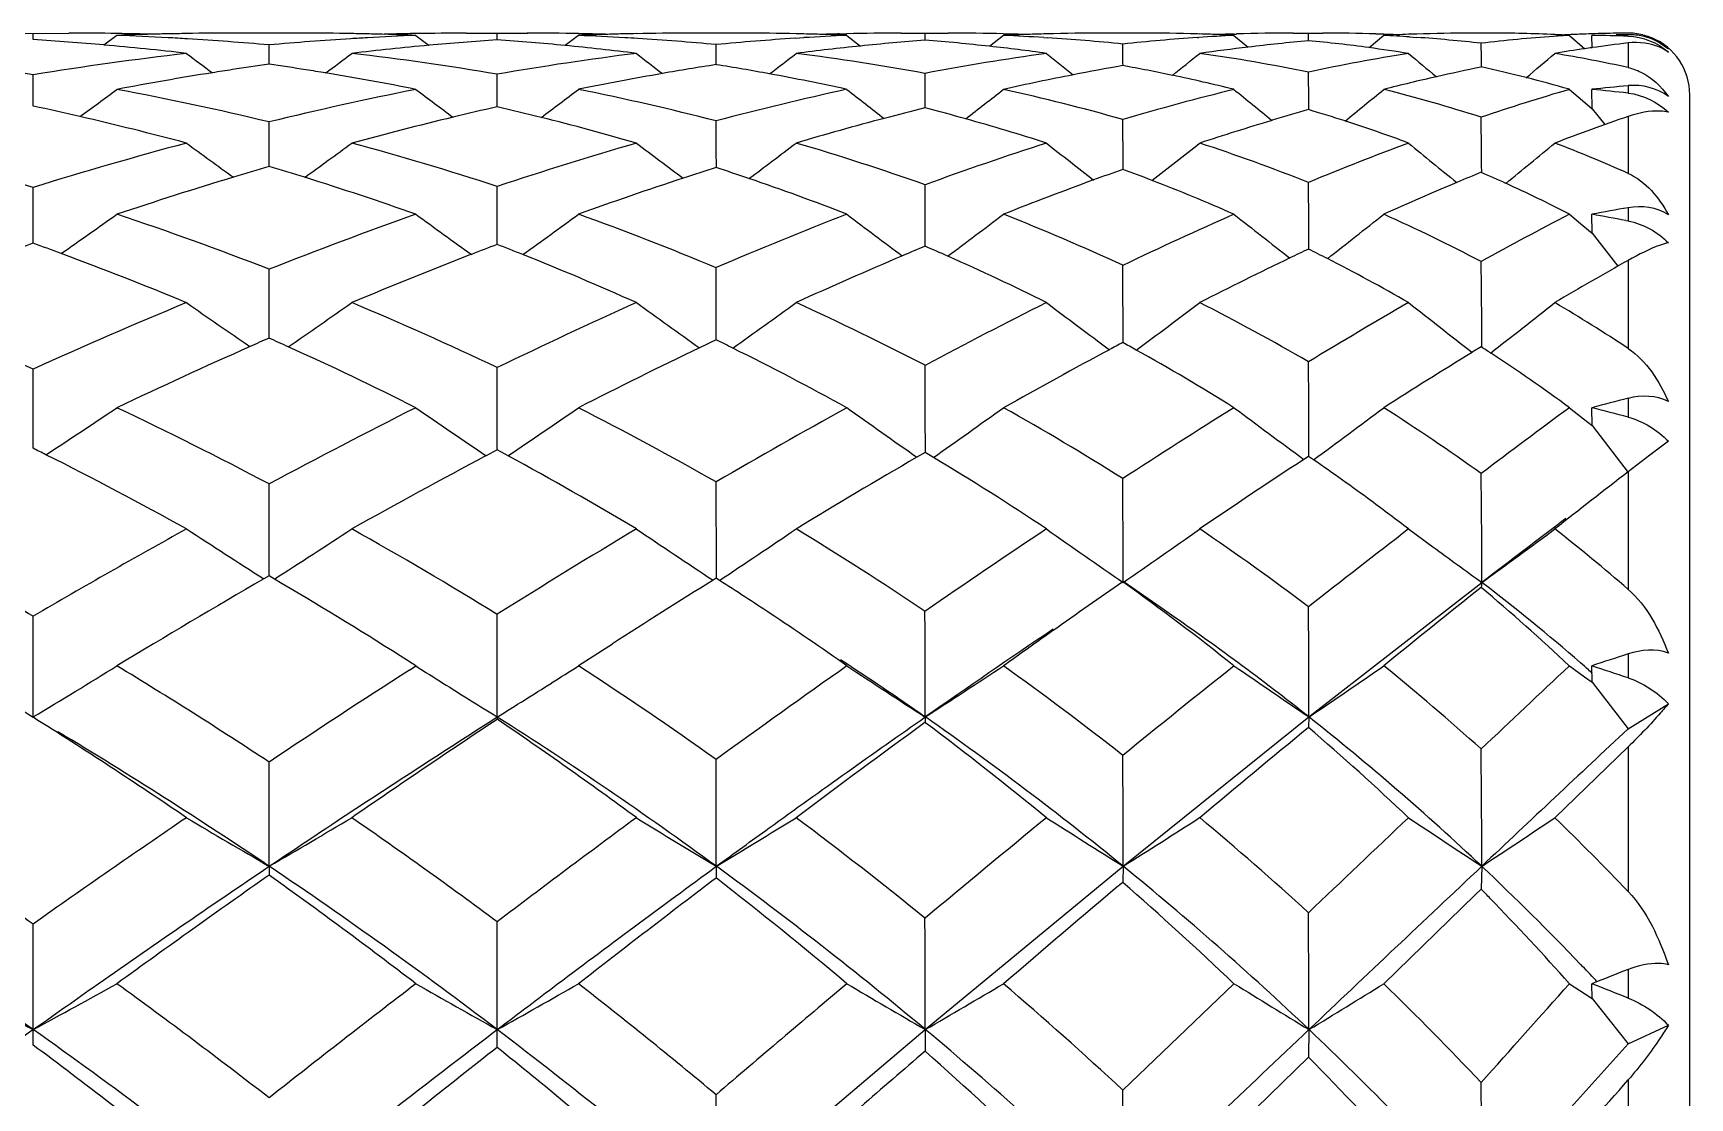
# Model space of a CAD drawing. Header units: millimetres. Extents: x 13495 to 14291, y -4366 to -3315.
# Drawn here: x 13906.508 to 13908.523, y -3552.283 to -3550.988 of the extents above; entities that cross this region are included whole.
import ezdxf

# ---------------------------------------------------------------- set-up
doc = ezdxf.new("R2010")
doc.units = ezdxf.units.MM
doc.header["$LTSCALE"] = 0.1
doc.layers.add('1', color=7, linetype='Continuous')

msp = doc.modelspace()

# ---------------------------------------------------------------- linework, layer by layer
at = {"layer": '1', "color": 7, "linetype": 'Continuous'}
for p, q in [((13906.4644, -3550.988), (13906.5084, -3550.9883)), ((13906.5084, -3550.9883), (13906.5519, -3550.988)), ((13906.5085, -3550.9959), (13906.5084, -3550.9883)), ((13906.6104, -3550.9908), (13906.5945, -3551.0026)), ((13906.8357, -3550.988), (13906.7543, -3550.988)), ((13906.7954, -3551.0257), (13906.7953, -3551.0024)), ((13906.9739, -3550.9908), (13906.9899, -3551.003)), ((13907.0351, -3550.988), (13907.0726, -3550.9882)), ((13907.0726, -3550.9882), (13907.1094, -3550.988)), ((13907.0727, -3550.9962), (13907.0726, -3550.9882)), ((13907.1716, -3550.9908), (13907.1554, -3551.0032)), ((13907.3716, -3550.988), (13907.3054, -3550.988)), ((13907.4349, -3550.9943), (13907.4457, -3550.9935)), ((13907.4349, -3550.9942), (13907.4457, -3550.9935)), ((13907.4457, -3550.989), (13907.4362, -3550.9887)), ((13907.4457, -3550.989), (13907.4362, -3550.9888)), ((13907.4891, -3550.989), (13907.498, -3550.9888)), ((13907.4891, -3550.989), (13907.498, -3550.9888)), ((13907.498, -3550.9908), (13907.5145, -3551.0038)), ((13907.5639, -3550.988), (13907.593, -3550.9882)), ((13907.593, -3550.9882), (13907.6211, -3550.988)), ((13907.593, -3550.9966), (13907.593, -3550.9882)), ((13907.6884, -3550.9908), (13907.6715, -3551.0042)), ((13907.6884, -3550.9889), (13907.6921, -3550.989)), ((13907.6884, -3550.9889), (13907.6921, -3550.989)), ((13907.7406, -3550.9889), (13907.7374, -3550.989)), ((13907.7406, -3550.989), (13907.7374, -3550.989)), ((13907.7374, -3550.9934), (13907.742, -3550.9937)), ((13907.7374, -3550.9934), (13907.742, -3550.9938)), ((13907.8566, -3550.988), (13907.8095, -3550.988)), ((13907.9271, -3550.9891), (13907.9243, -3550.989)), ((13907.927, -3550.9891), (13907.9243, -3550.989)), ((13907.9243, -3550.9934), (13907.9258, -3550.9933)), ((13907.9243, -3550.9934), (13907.9258, -3550.9933)), ((13907.9686, -3550.9892), (13907.9717, -3550.9891)), ((13907.9686, -3550.9891), (13907.9717, -3550.9891)), ((13907.9687, -3550.9908), (13907.986, -3551.005)), ((13908.0408, -3550.988), (13908.0593, -3550.9881)), ((13908.0593, -3550.9881), (13908.0769, -3550.988)), ((13908.1508, -3550.9908), (13908.1329, -3551.0057)), ((13908.1822, -3550.9926), (13908.1909, -3550.9932)), ((13908.1822, -3550.9927), (13908.1909, -3550.9932)), ((13908.2809, -3550.988), (13908.2569, -3550.988)), ((13908.3765, -3550.9908), (13908.3922, -3551.0044)), ((13908.4042, -3551.0058), (13908.404, -3550.9908)), ((13908.448, -3551), (13908.448, -3551.0299)), ((13908.4824, -3550.9968), (13908.4969, -3551.0073)), ((13908.3922, -3551.0044), (13908.395, -3551.0068)), ((13906.5085, -3551.069), (13906.5084, -3551.0386)), ((13907.0728, -3551.0686), (13907.0726, -3551.038)), ((13908.3765, -3551.0564), (13908.3924, -3551.07)), ((13908.4043, -3551.0801), (13908.404, -3551.0564)), ((13908.448, -3551.0519), (13908.448, -3551.061)), ((13908.523, -3559.913), (13908.523, -3551.063)), ((13906.5085, -3551.0768), (13906.5085, -3551.069)), ((13907.0728, -3551.0777), (13907.0728, -3551.0686)), ((13907.5932, -3551.079), (13907.5932, -3551.0679)), ((13908.3924, -3551.07), (13908.4043, -3551.0801)), ((13908.4043, -3551.0801), (13908.4197, -3551.0993)), ((13908.448, -3551.0893), (13908.448, -3551.1585)), ((13908.448, -3551.2003), (13908.448, -3551.2164)), ((13908.3765, -3551.2083), (13908.3929, -3551.2218)), ((13908.3929, -3551.2218), (13908.4043, -3551.2311)), ((13908.4043, -3551.2311), (13908.404, -3551.2083)), ((13908.4452, -3551.2159), (13908.448, -3551.2164)), ((13907.5933, -3551.2471), (13907.5933, -3551.2438)), ((13908.0599, -3551.2506), (13908.0598, -3551.2427)), ((13908.4043, -3551.2311), (13908.4355, -3551.2714)), ((13908.448, -3551.2643), (13908.448, -3551.3714)), ((13906.7955, -3551.3589), (13906.7955, -3551.3484)), ((13907.3392, -3551.3611), (13907.3392, -3551.3478)), ((13908.2692, -3551.3695), (13908.2584, -3551.3761)), ((13908.3765, -3551.4435), (13908.3936, -3551.4568)), ((13908.4043, -3551.4651), (13908.404, -3551.4435)), ((13908.448, -3551.4321), (13908.448, -3551.455)), ((13908.3936, -3551.4568), (13908.4043, -3551.4651)), ((13908.4043, -3551.4651), (13908.448, -3551.5222)), ((13908.4969, -3551.4841), (13908.4744, -3551.5011)), ((13907.0726, -3551.4948), (13907.0595, -3551.5018)), ((13907.0859, -3551.502), (13907.0726, -3551.4948)), ((13907.0859, -3551.5021), (13907.0726, -3551.4948)), ((13907.593, -3551.4979), (13907.5831, -3551.5036)), ((13907.6031, -3551.5039), (13907.593, -3551.4979)), ((13907.6031, -3551.504), (13907.593, -3551.4979)), ((13908.0593, -3551.5026), (13908.0537, -3551.5063)), ((13908.0653, -3551.5068), (13908.0593, -3551.5026)), ((13908.0653, -3551.5069), (13908.0593, -3551.5026)), ((13908.4744, -3551.5011), (13908.448, -3551.5214)), ((13908.448, -3551.5214), (13908.448, -3551.6644)), ((13908.181, -3551.5909), (13908.2106, -3551.6126)), ((13906.7953, -3551.648), (13906.789, -3551.6517)), ((13906.8018, -3551.6518), (13906.7953, -3551.648)), ((13906.8018, -3551.6518), (13906.7953, -3551.648)), ((13907.3389, -3551.6508), (13907.3352, -3551.6532)), ((13907.343, -3551.6534), (13907.3389, -3551.6508)), ((13907.343, -3551.6534), (13907.3389, -3551.6508)), ((13907.8843, -3551.6898), (13907.8338, -3551.6549)), ((13908.0599, -3551.8195), (13908.2701, -3551.6559)), ((13908.2701, -3551.6559), (13908.2692, -3551.6619)), ((13907.7494, -3551.714), (13907.7374, -3551.7225)), ((13906.9739, -3551.7574), (13906.9549, -3551.7452)), ((13907.2128, -3551.7308), (13907.1716, -3551.7574)), ((13908.448, -3551.7428), (13908.448, -3551.772)), ((13906.966, -3551.7625), (13906.9739, -3551.7574)), ((13908.3765, -3551.7574), (13908.395, -3551.7706)), ((13908.3997, -3551.7622), (13908.4041, -3551.7661)), ((13908.3998, -3551.762), (13908.4042, -3551.7659)), ((13908.4043, -3551.7773), (13908.404, -3551.7574)), ((13908.395, -3551.7706), (13908.4043, -3551.7773)), ((13908.4043, -3551.7773), (13908.448, -3551.8339)), ((13907.0398, -3551.7989), (13907.0412, -3551.7998)), ((13908.448, -3551.8339), (13908.4969, -3551.8034)), ((13907.0729, -3551.8195), (13907.0726, -3551.8224)), ((13907.5933, -3551.8195), (13907.593, -3551.8262)), ((13907.834, -3552.0011), (13908.0599, -3551.8195)), ((13908.0599, -3551.8195), (13908.0593, -3551.8322)), ((13908.448, -3551.8558), (13908.3589, -3551.942)), ((13908.448, -3551.8558), (13908.448, -3552.0318)), ((13906.7955, -3552.0011), (13906.7953, -3552.0119)), ((13907.3392, -3552.0011), (13907.3389, -3552.0153)), ((13907.5933, -3552.1996), (13907.834, -3552.0011)), ((13907.834, -3552.0011), (13907.8335, -3552.0205)), ((13908.2701, -3552.0011), (13908.2692, -3552.0289)), ((13908.2692, -3552.0289), (13908.2621, -3552.0358)), ((13908.2621, -3552.0357), (13908.1508, -3552.1439)), ((13908.448, -3552.1265), (13908.448, -3552.1614)), ((13907.8335, -3552.2731), (13907.9687, -3552.1439)), ((13908.3765, -3552.1439), (13908.396, -3552.1564)), ((13908.4043, -3552.1617), (13908.404, -3552.1439)), ((13908.4083, -3552.1399), (13908.4099, -3552.1415)), ((13908.4085, -3552.1396), (13908.41, -3552.1413)), ((13908.396, -3552.1564), (13908.4043, -3552.1617)), ((13908.396, -3552.1564), (13908.4043, -3552.1617)), ((13908.4043, -3552.1617), (13908.448, -3552.2168)), ((13907.3392, -3552.4142), (13907.5933, -3552.1996)), ((13907.5933, -3552.1996), (13907.593, -3552.2259)), ((13908.0599, -3552.1996), (13908.0593, -3552.233)), ((13908.448, -3552.2168), (13908.4969, -3552.1943)), ((13908.2701, -3552.4142), (13908.448, -3552.2168)), ((13908.0593, -3552.233), (13907.927, -3552.3621)), ((13908.448, -3552.2608), (13908.448, -3552.4665))]:
    msp.add_line(p, q, dxfattribs=at)
for centre, radius, start, end in [((13906.2698, -3554.7106), 3.7224, 84.9954, 86.3235), ((13906.5519, -3554.7457), 3.7577, 89.1081, 90.0013), ((13906.2772, -3554.6261), 3.6375, 83.4052, 84.9959), ((13906.5526, -3554.6977), 3.7096, 88.7546, 89.1069), ((13906.7568, -3554.8603), 3.8723, 91.5362, 92.1663), ((13906.4685, -3554.7451), 3.757, 86.8876, 87.8358), ((13906.5531, -3554.6732), 3.6851, 88.4481, 88.7545), ((13906.7557, -3554.8218), 3.8338, 91.2435, 91.5357), ((13906.7551, -3554.7951), 3.807, 90.9056, 91.2435), ((13906.4708, -3554.7009), 3.7128, 86.5219, 86.8864), ((13906.7544, -3554.743), 3.755, 90.0015, 90.9069), ((13906.4747, -3554.6404), 3.6521, 84.9634, 86.5253), ((13907.126, -3554.6967), 3.7091, 93.574, 95.1142), ((13906.8358, -3554.4947), 3.5067, 89.0171, 90.002), ((13907.1195, -3554.5981), 3.6102, 93.2488, 93.5686), ((13906.8366, -3554.4398), 3.4517, 88.7009, 89.0153), ((13907.3388, -3554.7974), 3.8106, 95.2531, 96.6744), ((13906.8372, -3554.414), 3.4259, 88.3611, 88.701), ((13907.1157, -3554.5291), 3.5412, 92.2954, 93.2508), ((13907.0367, -3554.5863), 3.5983, 91.2967, 91.617), ((13906.8383, -3554.3781), 3.39, 87.7077, 88.3616), ((13907.0361, -3554.5579), 3.5699, 90.9988, 91.2967), ((13907.0352, -3554.4994), 3.5113, 90.002, 91.0006), ((13907.3244, -3554.6416), 3.6541, 93.9508, 95.2521), ((13906.8504, -3554.1664), 3.178, 84.4937, 85.9909), ((13907.1095, -3554.2186), 3.2306, 88.8976, 90.0027), ((13906.8603, -3554.0635), 3.0746, 82.8693, 84.4933), ((13907.3087, -3554.3707), 3.3827, 91.7209, 92.3232), ((13907.0405, -3554.2254), 3.2372, 86.6818, 87.6797), ((13907.1105, -3554.1596), 3.1715, 88.6339, 88.895), ((13907.1111, -3554.1331), 3.145, 88.2508, 88.6341), ((13907.3073, -3554.3253), 3.3373, 91.3635, 91.7203), ((13907.3066, -3554.2965), 3.3085, 91.1196, 91.3633), ((13907.0433, -3554.1757), 3.1875, 86.4041, 86.6799), ((13907.3055, -3554.2322), 3.2441, 90.0029, 91.1224), ((13907.0482, -3554.1034), 3.115, 84.6443, 86.41), ((13907.6406, -3554.1445), 3.1569, 93.7358, 95.4837), ((13895.8646, -3551.086), 11.4746, 0.29731, 0.41957), ((13907.3718, -3553.9211), 2.9331, 88.7411, 90.0039), ((13907.8516, -3554.2816), 3.2952, 95.8725, 97.2432), ((13907.3737, -3553.8319), 2.8438, 88.1098, 88.5486), ((13907.6289, -3553.9667), 2.9788, 92.5187, 93.5261), ((13907.5662, -3554.0449), 3.0569, 91.4443, 91.8504), ((13907.3751, -3553.7895), 2.8014, 87.4853, 88.1102), ((13907.5641, -3553.9479), 2.9599, 90.0043, 91.2803), ((13907.834, -3554.1092), 3.1219, 94.428, 95.8736), ((13907.3909, -3553.547), 2.5584, 83.7008, 85.4692), ((13907.6213, -3553.6088), 2.6208, 88.533, 90.0058), ((13907.8138, -3553.7981), 2.8101, 92.0166, 92.5572), ((13907.5706, -3553.6326), 2.6444, 86.3823, 87.4465), ((13907.6234, -3553.5193), 2.5312, 87.9294, 88.4446), ((13907.8121, -3553.7501), 2.7621, 91.5483, 92.0164), ((13907.8098, -3553.6515), 2.6635, 90.0063, 91.4875), ((13907.5787, -3553.5109), 2.5225, 84.2037, 86.288), ((13908.0981, -3553.5136), 2.5262, 93.9433, 96.0123), ((13900.6071, -3551.0865), 7.2269, 0.46719, 0.6752), ((13907.8569, -3553.29), 2.302, 88.321, 90.008), ((13908.086, -3553.3459), 2.358, 92.8523, 93.895), ((13907.8594, -3553.1961), 2.2081, 87.6951, 88.2437), ((13908.0439, -3553.4504), 2.4624, 91.7524, 92.2285), ((13907.8611, -3553.1535), 2.1654, 87.1523, 87.6951), ((13908.0412, -3553.3461), 2.3581, 90.0089, 91.6872), ((13908.2881, -3553.5264), 2.5394, 95.171, 96.8329), ((13903.6871, -3551.0625), 4.3728, 0.8555, 0.9748), ((13907.8807, -3552.8995), 1.9106, 82.4145, 84.6368), ((13908.0772, -3552.9726), 1.9846, 88.1555, 90.0108), ((13908.0794, -3552.894), 1.9059, 87.8495, 88.1447), ((13908.0479, -3553.0219), 2.0337, 86.212, 87.0978), ((13908.0803, -3552.8693), 1.8812, 87.384, 87.8499), ((13908.2608, -3553.1539), 2.1659, 92.1136, 92.5042), ((13908.2598, -3553.1254), 2.1374, 91.8455, 92.1133), ((13908.2573, -3553.0361), 2.048, 90.0114, 91.8566), ((13908.0565, -3552.9027), 1.9142, 83.6192, 85.9726), ((13908.488, -3552.8441), 1.8567, 94.0298, 96.7661), ((13904.0056, -3551.0842), 4.2645, 0.7381, 1.1266), ((13908.2816, -3552.6404), 1.6524, 87.3161, 90.0241), ((13908.4766, -3552.6956), 1.7078, 93.3608, 93.9995), ((13908.2855, -3552.5437), 1.5556, 86.9671, 87.292), ((13908.461, -3552.8479), 1.8599, 92.2178, 92.8737), ((13908.4592, -3552.8026), 1.8146, 91.7444, 92.2171), ((13908.4581, -3552.7652), 1.7772, 91.2683, 91.7444), ((13908.6809, -3552.9515), 1.9654, 96.8054, 98.0945), ((13908.457, -3552.7117), 1.7237, 90.2971, 91.2708), ((13908.4484, -3551.0631), 0.075, 89.8064, 90.2942), ((13908.4493, -3551.0645), 0.0745, 77.1251, 90.9697), ((13908.4485, -3551.0596), 0.0716, 83.8586, 89.8461), ((13908.4487, -3551.0577), 0.0696, 75.6099, 83.8164), ((13908.4494, -3551.0636), 0.0737, 49.8291, 77.0757), ((13908.4485, -3551.0586), 0.0705, 61.1918, 75.6373), ((13908.448, -3551.063), 0.075, 0, 67.5), ((13905.8854, -3554.9245), 3.9355, 80.8911, 83.712), ((13907.1706, -3555.114), 4.1288, 96.6158, 99.229), ((13914.4893, -3540.6054), 13.0025, 233.16926, 233.34267), ((13900.4514, -3542.4481), 10.7184, 306.74778, 306.95986), ((13906.4991, -3554.4124), 3.4228, 80.3536, 83.3426), ((13907.6975, -3554.6396), 3.6554, 97.1589, 99.8434), ((13915.9749, -3539.7272), 14.2698, 232.26658, 232.42794), ((13900.6162, -3542.2492), 11.1046, 307.68096, 307.89112), ((13907.08, -3553.8242), 2.834, 79.5722, 82.7799), ((13908.1679, -3554.0658), 3.0829, 97.9664, 100.7483), ((13907.4027, -3553.4389), 2.4497, 82.0697, 83.6978), ((13917.9679, -3538.3109), 16.3074, 231.15973, 231.30609), ((13900.4027, -3541.7257), 11.9525, 308.81019, 309.01426), ((13908.3087, -3553.7003), 2.7145, 96.827, 98.0835), ((13907.6167, -3553.205), 2.2142, 78.4713, 81.9453), ((13908.5726, -3553.4365), 2.4553, 99.1773, 102.0676), ((13907.8935, -3552.8008), 1.811, 80.8672, 82.4049), ((13920.9372, -3535.8649), 19.8035, 229.89875, 230.02655), ((13899.5023, -3540.5594), 13.7008, 310.08178, 310.27308), ((13908.703, -3553.1056), 2.1211, 98.3412, 99.338), ((13908.0967, -3552.6117), 1.6203, 77.4765, 80.6883), ((13908.6928, -3553.037), 2.0517, 98.0873, 98.3374), ((13907.4086, -3555.2963), 4.3144, 99.0971, 100.6623), ((13907.387, -3555.1642), 4.1805, 98.7552, 99.091), ((13907.378, -3555.1053), 4.1209, 98.1282, 98.7558), ((13906.2965, -3554.4724), 3.4825, 81.0188, 81.7643), ((13906.3021, -3554.4369), 3.4466, 80.614, 81.0182), ((13906.3105, -3554.3868), 3.3958, 78.7349, 80.6166), ((13907.9405, -3554.8642), 3.8847, 99.8817, 101.4159), ((13907.9056, -3554.6657), 3.6832, 98.8509, 99.8773), ((13906.8896, -3553.8541), 2.8632, 79.6501, 80.9716), ((13906.9052, -3553.7694), 2.777, 77.6746, 79.6523), ((13896.8932, -3551.1288), 10.7002, 0.32621, 0.49151), ((13908.4178, -3554.3378), 3.3615, 101.0574, 102.5332), ((13908.3758, -3554.1236), 3.1432, 99.9357, 101.0539), ((13907.4391, -3553.2095), 2.2173, 78.163, 79.754), ((13907.4571, -3553.1241), 2.1301, 76.1031, 78.1666), ((13901.5313, -3551.1261), 6.5286, 0.52004, 0.79488), ((13908.8344, -3553.7626), 2.7912, 102.8252, 104.1766), ((13908.7858, -3553.5491), 2.5722, 101.5845, 102.8242), ((13907.9354, -3552.5773), 1.5837, 75.7966, 77.8306), ((13907.9538, -3552.5046), 1.5087, 73.7287, 75.7966), ((13900.3276, -3542.5064), 10.6102, 306.00687, 306.30949), ((13905.9139, -3554.7602), 3.7687, 76.4747, 79.3508), ((13907.8139, -3555.2645), 4.2911, 101.2896, 103.7313), ((13915.1253, -3540.2322), 13.5503, 233.01765, 233.25614), ((13900.642, -3542.4316), 10.8177, 306.82723, 307.12812), ((13906.5424, -3554.1778), 3.1842, 75.5134, 78.6031), ((13908.3138, -3554.7796), 3.8116, 102.3583, 104.8186), ((13916.8444, -3539.0898), 15.1841, 232.00875, 232.22594), ((13900.6528, -3542.1019), 11.3878, 307.86406, 308.15703), ((13907.1347, -3553.552), 2.5563, 74.1373, 77.4917), ((13908.7518, -3554.2117), 3.251, 103.9388, 106.4081), ((13919.2606, -3537.203), 17.8725, 230.8165, 231.00778), ((13900.1572, -3541.3089), 12.6061, 309.07751, 309.35413), ((13907.6787, -3552.9294), 1.9316, 72.1993, 75.8532), ((13909.1216, -3553.6011), 2.6515, 106.3197, 108.7507), ((13905.7048, -3554.8268), 3.8352, 77.0361, 77.9037), ((13908.0323, -3555.297), 4.3271, 102.8138, 103.5429), ((13906.3415, -3554.2392), 3.2449, 76.0057, 76.979), ((13908.531, -3554.8215), 3.8583, 104.0714, 104.8305), ((13906.9447, -3553.5992), 2.6023, 74.4461, 75.5754), ((13908.9736, -3554.2841), 3.331, 105.9322, 106.7255), ((13907.5023, -3552.9542), 1.9542, 72.0762, 73.4399), ((13901.4636, -3551.1264), 6.5963, 0.39342, 0.51768), ((13905.7147, -3554.7838), 3.791, 75.0155, 77.0373), ((13882.9409, -3551.1898), 23.8547, 0.09529, 0.22522), ((13908.0843, -3555.5102), 4.5465, 103.5506, 105.1522), ((13906.3574, -3554.176), 3.1798, 73.8469, 76.0074), ((13891.9446, -3551.191), 15.3947, 0.14692, 0.35799), ((13908.5968, -3555.0676), 4.1131, 104.8381, 106.3895), ((13906.9647, -3553.5277), 2.528, 72.125, 74.4474), ((13897.8764, -3551.1919), 9.9576, 0.21881, 0.56853), ((13909.0546, -3554.5523), 3.6111, 106.7312, 108.1953), ((13907.5237, -3552.8877), 1.8844, 69.5867, 72.0751), ((13901.9898, -3551.192), 6.2802, 0.31748, 0.92806), ((13909.44, -3553.9604), 3.0376, 109.0608, 110.8503), ((13905.2777, -3555.1909), 4.1996, 72.9594, 75.6803), ((13907.9882, -3555.9465), 4.9951, 105.005, 107.2319), ((13914.3451, -3540.6519), 12.967, 233.84482, 234.15633), ((13900.5736, -3542.5097), 10.6836, 305.90344, 306.28314), ((13905.9511, -3554.6145), 3.6183, 71.9428, 74.8634), ((13908.5329, -3555.5712), 4.6329, 106.1794, 108.3731), ((13915.8294, -3539.7472), 14.2521, 232.94833, 233.23494), ((13900.7664, -3542.3374), 11.0295, 306.83559, 307.20859), ((13906.5959, -3553.9825), 2.9817, 70.4639, 73.6308), ((13909.0226, -3555.0891), 4.1694, 107.9067, 110.0529), ((13917.8066, -3538.3081), 16.2946, 231.84806, 232.10421), ((13900.5896, -3541.8395), 11.832, 307.96856, 308.32547), ((13907.199, -3553.3397), 2.3344, 68.3751, 71.8284), ((13909.46, -3554.5519), 3.6609, 110.4489, 112.4961), ((13920.735, -3535.842), 19.7756, 230.59309, 230.81241), ((13899.768, -3540.7292), 13.4836, 309.25073, 309.57858), ((13907.7457, -3552.7346), 1.7255, 65.9814, 69.1849), ((13908.2848, -3556.2064), 5.2711, 106.9057, 108.5218), ((13908.2146, -3555.9779), 5.0321, 106.3819, 106.8969), ((13905.7376, -3554.7003), 3.7044, 72.7075, 73.4083), ((13905.7502, -3554.6597), 3.6619, 70.4783, 72.7074), ((13908.8529, -3555.8875), 4.9722, 108.2109, 109.7638), ((13908.7627, -3555.6159), 4.6859, 107.6879, 108.2007), ((13906.3963, -3554.0466), 3.0447, 71.1717, 71.9642), ((13906.413, -3553.9981), 2.9934, 68.7472, 71.1745), ((13909.2632, -3555.1688), 4.262, 109.601, 110.1071), ((13907.0149, -3553.3793), 2.3713, 68.8883, 69.8071), ((13909.733, -3554.7096), 3.8421, 112.3937, 112.8727), ((13907.5771, -3552.7519), 1.7383, 65.4533, 66.538), ((13872.642, -3551.2763), 33.8666, 0.0555, 0.17037), ((13885.3411, -3551.277), 21.7318, 0.08462, 0.27061), ((13893.3691, -3551.2777), 14.2243, 0.13671, 0.42374), ((13909.3775, -3555.4783), 4.592, 110.1183, 111.5825), ((13907.0343, -3553.3298), 2.3182, 66.2308, 68.8952), ((13898.9024, -3551.2776), 9.1575, 0.21842, 0.67613), ((13909.8736, -3555.0407), 4.2018, 112.8846, 114.2049), ((13907.5975, -3552.7077), 1.6897, 62.547, 65.4601), ((13900.4838, -3542.575), 10.5862, 304.91173, 305.36119), ((13905.2937, -3555.1412), 4.1475, 68.7727, 71.4899), ((13908.8279, -3556.4317), 5.5427, 109.5423, 111.5129), ((13914.9433, -3540.2502), 13.5496, 233.97266, 234.32476), ((13900.8053, -3542.5006), 10.7867, 305.72688, 306.17113), ((13905.992, -3554.4943), 3.4913, 67.3068, 70.2528), ((13909.4068, -3556.1093), 5.2597, 111.2797, 113.1516), ((13916.6054, -3539.1341), 15.1239, 232.97319, 233.29245), ((13900.8275, -3542.1662), 11.3503, 306.76165, 307.19019), ((13906.6542, -3553.8254), 2.8141, 65.225, 68.4384), ((13909.9684, -3555.7419), 4.955, 113.8017, 115.5222), ((13918.917, -3537.3001), 17.7004, 231.79055, 232.06989), ((13900.4303, -3541.46), 12.4353, 307.97646, 308.37884), ((13907.2659, -3553.1791), 2.1604, 62.3265, 65.8187), ((13910.5672, -3555.4192), 4.7467, 117.4855, 118.955), ((13908.4631, -3556.7279), 5.8223, 109.61628, 109.97212), ((13905.0706, -3555.2354), 4.243, 69.7025, 70.192), ((13909.0792, -3556.5058), 5.6305, 110.8782, 111.2187), ((13905.7756, -3554.5888), 3.5866, 68.2617, 68.7992), ((13905.0745, -3555.225), 4.2318, 67.4847, 69.7018), ((13909.1862, -3556.7782), 5.9232, 111.22972, 112.74764), ((13905.7902, -3554.5522), 3.5472, 65.84, 68.2619), ((13909.8029, -3556.5129), 5.7107, 113.0665, 114.4839), ((13909.6558, -3556.17), 5.3376, 112.7349, 113.0551), ((13906.446, -3553.9137), 2.9028, 66.1302, 66.7257), ((13906.4696, -3553.8604), 2.8445, 63.4582, 66.1305), ((13910.427, -3556.228), 5.5119, 115.7006, 116.9729), ((13910.2181, -3555.7962), 5.0322, 115.4049, 115.69), ((13907.0671, -3553.2552), 2.2367, 63.0075, 63.6657), ((13907.097, -3553.1964), 2.1707, 60.041, 63.0067), ((13899.7827, -3551.3847), 8.4874, 0.10287, 0.80238), ((13911.1625, -3556.0727), 5.5217, 119.4459, 120.5141), ((13876.5032, -3551.3811), 30.2923, 0.06177, 0.20044), ((13887.5376, -3551.3826), 19.8016, 0.10066, 0.31638), ((13894.7981, -3551.3838), 13.0358, 0.08573, 0.49837), ((13904.5603, -3555.7579), 4.7767, 65.93, 68.4287), ((13909.201, -3557.3567), 6.5402, 112.53113, 114.31174), ((13914.1086, -3540.6978), 12.95, 235.07632, 235.4919), ((13900.7333, -3542.5305), 10.7312, 304.54606, 305.04875), ((13905.3122, -3555.0953), 4.098, 64.5589, 67.2659), ((13909.8856, -3557.2038), 6.4543, 114.17933, 115.83847), ((13915.5459, -3539.8054), 14.193, 234.19218, 234.5734), ((13900.9828, -3542.4211), 10.9891, 305.46801, 305.96244), ((13906.0329, -3554.3996), 3.3882, 62.5844, 65.5327), ((13910.5864, -3557.0077), 6.3637, 116.56307, 118.05955), ((13917.4471, -3538.3853), 16.1682, 233.10549, 233.44457), ((13900.8633, -3541.9643), 11.7194, 306.59495, 307.06609), ((13906.7075, -3553.7136), 2.6902, 59.8368, 63.0448), ((13911.4165, -3556.9246), 6.4752, 119.97887, 121.23024), ((13920.2513, -3535.9418), 19.5461, 231.86384, 232.1518), ((13900.1198, -3540.8856), 13.2917, 307.87779, 308.30629), ((13907.3213, -3553.0775), 2.0446, 56.5582, 59.5042), ((13909.4613, -3557.4263), 6.6273, 113.72019, 113.93912), ((13905.0784, -3555.2139), 4.22, 65.647, 65.993), ((13910.1616, -3557.2921), 6.5685, 115.45036, 115.64497), ((13905.8201, -3554.4864), 3.4749, 63.7094, 64.082), ((13910.8957, -3557.1405), 6.5378, 117.93019, 118.08994), ((13906.5146, -3553.7727), 2.7459, 60.9031, 61.2944), ((13909.5927, -3557.7191), 6.9482, 113.94942, 115.41787), ((13905.0869, -3555.1948), 4.1992, 63.2968, 65.6448), ((13910.338, -3557.6563), 6.9732, 115.65657, 117.00607), ((13905.8313, -3554.4638), 3.4496, 61.1087, 63.7098), ((13911.141, -3557.5969), 7.0558, 118.10226, 119.29631), ((13906.5285, -3553.7481), 2.7176, 57.9989, 60.9075), ((13912.1754, -3557.7557), 7.4861, 121.54977, 122.52132), ((13907.1368, -3553.1284), 2.0919, 56.8503, 57.2238), ((13907.1563, -3553.0988), 2.0565, 53.6045, 56.855), ((13865.7496, -3551.5059), 40.759, 0.01841, 0.1538), ((13880.5183, -3551.5079), 26.5546, 0.0282, 0.24409), ((13890.0221, -3551.509), 17.5713, 0.03636, 0.38158), ((13896.5936, -3551.509), 11.4663, 0.03164, 0.60588), ((13900.7055, -3542.6387), 10.6015, 303.2876, 303.84771), ((13904.5408, -3555.8005), 4.8236, 62.1339, 64.5921), ((13910.4607, -3558.371), 7.7556, 116.7174, 118.20372), ((13914.6188, -3540.3207), 13.4967, 235.49813, 235.93793), ((13901.049, -3542.5823), 10.7706, 304.08997, 304.64235), ((13905.3282, -3555.0626), 4.0615, 60.3252, 63.0072), ((13911.3872, -3558.4862), 8.0452, 118.90897, 120.21144), ((13916.2271, -3539.1981), 15.0381, 234.51665, 234.91361), ((13901.1154, -3542.2773), 11.2793, 305.11271, 305.6441), ((13906.0717, -3554.3267), 3.3056, 57.7931, 60.7192), ((13912.6193, -3558.8802), 8.7712, 122.02023, 123.06804), ((13918.4806, -3537.3133), 17.6114, 233.35319, 233.69716), ((13900.7719, -3541.5848), 12.3143, 306.31868, 306.814), ((13906.7552, -3553.6337), 2.5971, 54.3398, 57.4942), ((13914.9794, -3560.3959), 11.124, 126.41058, 127.10018), ((13904.2995, -3555.9192), 4.9469, 63.2775, 63.4795), ((13904.2925, -3555.9327), 4.9622, 61.043, 63.2748), ((13910.9726, -3558.8764), 8.3485, 117.95109, 119.22991), ((13905.1013, -3555.1659), 4.1669, 59.0872, 61.5576), ((13911.9919, -3559.0871), 8.7719, 120.17239, 121.28863), ((13905.8643, -3554.4051), 3.3824, 56.3066, 59.0632), ((13913.39, -3559.6343), 9.7232, 123.28622, 124.18431), ((13906.5674, -3553.688), 2.646, 53.6542, 55.5206), ((13897.886, -3551.6551), 10.3841, 359.99581, 0.72572), ((13916.4647, -3561.8984), 13.1129, 127.68761, 128.18163), ((13871.1603, -3551.6513), 35.6353, 0.00535, 0.18505), ((13884.1832, -3551.6518), 23.1561, 0.00252, 0.29226), ((13892.733, -3551.6514), 15.1009, 359.98316, 0.46169), ((13906.5574, -3553.701), 2.6624, 52.4236, 53.646), ((13916.0418, -3561.8124), 12.7889, 126.84824, 127.4231), ((13903.6664, -3556.6128), 5.6782, 59.9651, 62.1788), ((13911.1346, -3559.6111), 9.167, 118.96716, 120.30831), ((13913.7873, -3540.716), 12.9832, 236.88865, 237.38288), ((13901.0235, -3542.6288), 10.7147, 302.63548, 303.23481), ((13904.5253, -3555.8292), 4.8562, 58.3621, 60.7806), ((13912.2872, -3560.0126), 9.8173, 120.92455, 122.08395), ((13915.1673, -3539.8298), 14.1822, 236.02594, 236.47858), ((13901.2841, -3542.5131), 10.9661, 303.53914, 304.12555), ((13905.3407, -3555.0406), 4.0363, 56.0818, 58.7234), ((13913.864, -3560.7708), 11.0348, 123.70498, 124.63175), ((13916.9827, -3538.4099), 16.0983, 234.96338, 235.36804), ((13901.1946, -3542.0488), 11.6781, 304.64766, 305.20434), ((13906.0978, -3554.2852), 3.2566, 52.9647, 55.8274), ((13916.9989, -3563.0485), 14.4579, 127.58239, 128.19359), ((13900.5303, -3540.9806), 13.1858, 305.94267, 306.42079), ((13906.7837, -3553.5944), 2.5486, 49.2278, 51.8251), ((13919.6548, -3535.9447), 19.4024, 233.85449, 234.07177), ((13911.6878, -3560.1341), 9.7954, 120.00707, 121.22125), ((13904.2741, -3555.9641), 4.9985, 57.5675, 59.6228), ((13912.9264, -3560.6071), 10.5563, 121.98228, 122.76898), ((13905.1214, -3555.1329), 4.1282, 56.4229, 57.4435), ((13914.677, -3561.5161), 12.003, 124.7607, 125.2503), ((13905.9039, -3554.3473), 3.3123, 51.4372, 54.37), ((13919.0328, -3565.1399), 17.2485, 128.61096, 129.1161), ((13906.6011, -3553.6452), 2.5915, 46.7588, 49.9333), ((13906.7086, -3553.697), 2.5699, 49.13, 52.5842), ((13894.6361, -3551.8168), 13.4238, 359.98822, 0.55977), ((13859.3339, -3551.8142), 47.1747, 359.99348, 0.14228), ((13876.7527, -3551.8153), 30.3201, 359.992, 0.22786), ((13905.1143, -3555.1434), 4.1409, 54.8549, 56.4208), ((13887.471, -3551.8163), 20.1223, 359.99061, 0.35616), ((13906.0246, -3554.3909), 3.2794, 51.6374, 55.4521), ((13914.5526, -3561.7878), 12.1572, 124.03263, 124.92048), ((13915.1964, -3562.2528), 12.9044, 125.31095, 125.57826), ((13913.0177, -3541.0257), 12.6046, 238.36528, 238.90829), ((13900.9813, -3542.6577), 10.7, 301.10232, 301.74105), ((13903.6007, -3556.7243), 5.8076, 56.62763, 58.78644), ((13913.3285, -3561.656), 11.7628, 122.74465, 123.73847), ((13914.2486, -3540.2828), 13.5864, 237.62582, 237.95421), ((13901.3389, -3542.6054), 10.8526, 302.30485, 302.50998), ((13904.5074, -3555.8574), 4.8896, 54.6132, 56.984), ((13915.4556, -3563.057), 13.8204, 125.15454, 125.96524), ((13905.235, -3555.2002), 4.1219, 55.101, 56.8285), ((13915.7858, -3539.153), 15.0851, 236.67384, 237.10613), ((13901.4705, -3542.3572), 11.2705, 302.9058, 303.48323), ((13905.3521, -3555.0233), 4.0155, 51.8339, 54.4217), ((13920.1737, -3567.0621), 19.5754, 128.57113, 129.07913), ((13917.9311, -3537.2391), 17.6076, 235.54209, 235.90129), ((13901.1643, -3541.6376), 12.2972, 304.1072, 304.62046), ((13906.1192, -3554.2565), 3.2208, 48.1209, 50.891), ((13954.8666, -3601.1872), 67.8575, 133.244536, 133.369001), ((13906.6618, -3553.7514), 2.6416, 48.8576, 49.1339), ((13901.3257, -3542.5844), 10.8774, 302.09954, 302.30442), ((13914.2274, -3540.3166), 13.5464, 237.9614, 238.11946), ((13901.3999, -3542.703), 10.7375, 301.8927, 302.10049), ((13903.3177, -3556.8987), 5.9979, 55.73146, 57.86079), ((13914.1236, -3562.4336), 12.7402, 123.60346, 124.56314), ((13904.2514, -3555.9979), 5.0393, 53.5974, 55.955), ((13904.412, -3556.0099), 4.9638, 53.8631, 57.5845), ((13916.5582, -3564.1341), 15.2269, 126.07041, 126.80361), ((13905.1193, -3555.1348), 4.131, 50.6136, 53.2162), ((13905.2706, -3555.1482), 4.059, 50.8368, 55.0925), ((13906.0501, -3554.3586), 3.2382, 46.7222, 51.6376), ((13903.4769, -3556.9286), 5.9408, 56.04026, 58.97786), ((13921.9575, -3568.7219), 21.8728, 129.45048, 129.90068), ((13905.904, -3554.3454), 3.3107, 46.5481, 49.3844), ((13963.6789, -3610.8263), 80.8119, 133.11387, 133.286984), ((13890.5195, -3551.9965), 17.3145, 359.98473, 0.43116), ((13896.1684, -3552.0005), 12.1016, 359.99707, 0.67225), ((13866.9926, -3551.9959), 39.803, 359.99249, 0.17505), ((13881.3317, -3551.9962), 26.0075, 359.98923, 0.27563), ((13902.5392, -3557.7552), 6.9326, 55.07145, 56.98489), ((13914.4367, -3563.3021), 13.7473, 124.27389, 125.21988), ((13913.4272, -3540.5972), 13.192, 239.31431, 239.82104), ((13901.3465, -3542.635), 10.8358, 300.18988, 300.80571), ((13903.5494, -3556.8009), 5.8998, 53.33245, 55.44376), ((13917.0861, -3565.2901), 16.5855, 126.40844, 127.13891), ((13914.7468, -3539.702), 14.3576, 238.48585, 238.93995), ((13901.6165, -3542.5044), 11.0877, 301.07343, 301.66022), ((13904.49, -3555.8807), 4.9187, 50.8874, 53.2034), ((13922.698, -3570.1571), 23.5693, 129.39119, 129.85727), ((13916.4664, -3538.2651), 16.2233, 237.46255, 237.85266), ((13901.5717, -3542.0424), 11.7639, 302.16244, 302.69924), ((13905.3499, -3555.0246), 4.018, 47.5992, 50.1044), ((13957.6376, -3604.1436), 71.9095, 133.453279, 133.587025), ((13918.9734, -3535.7678), 19.4443, 236.28616, 236.60117), ((13900.9971, -3540.9764), 13.2076, 303.41271, 303.87551), ((13906.1212, -3554.2533), 3.217, 43.6737, 45.9277), ((13902.399, -3557.9905), 7.1009, 54.63765, 57.50811), ((13903.4412, -3556.9796), 6.0031, 52.77395, 56.02967), ((13904.4154, -3556.0054), 4.9582, 50.1364, 53.8635), ((13905.3053, -3555.1068), 4.005, 46.5434, 50.8473), ((13982.2953, -3630.5771), 107.9534, 133.291881, 133.445324), ((13906.0595, -3554.3477), 3.2238, 43.7004, 46.7097), ((13915.322, -3564.1567), 14.8392, 125.07211, 125.94948), ((13903.2548, -3556.9874), 6.1066, 52.48093, 54.56407), ((13918.4543, -3566.6515), 18.3785, 127.21458, 127.87248), ((13904.2447, -3556.0057), 5.0495, 49.8883, 52.2095), ((13925.6527, -3573.1268), 27.6224, 130.17322, 130.56819), ((13905.1464, -3555.1022), 4.0886, 46.348, 48.9129), ((13905.9126, -3554.3347), 3.2971, 44.1022, 44.3755), ((13905.93, -3554.3177), 3.2728, 41.6231, 44.1015), ((13854.7238, -3552.1941), 51.7848, 359.99387, 0.13579), ((13873.5941, -3552.1953), 33.4788, 359.99257, 0.21684), ((13885.1816, -3552.1963), 22.4117, 359.99143, 0.33747), ((13892.9205, -3552.1968), 15.1393, 359.98952, 0.52709), ((13906.001, -3554.4041), 3.3052, 43.2466, 43.7068), ((13912.6684, -3540.8041), 12.9538, 241.09243, 241.60654), ((13901.2792, -3542.5296), 10.9934, 298.40378, 299.00863), ((13902.4295, -3557.9101), 7.1224, 52.19519, 54.05533), ((13918.8399, -3567.595), 19.4818, 127.5231, 128.18805), ((13913.8404, -3540.0613), 13.8974, 240.39056, 240.85895), ((13901.6769, -3542.526), 11.0768, 299.15266, 299.73918), ((13903.5025, -3556.8626), 5.9773, 50.07165, 52.13265), ((13926.3019, -3574.462), 29.1837, 130.11538, 130.52501), ((13915.3027, -3538.9022), 15.3706, 239.48477, 239.8964), ((13901.8339, -3542.27), 11.479, 300.11491, 300.66489), ((13904.4807, -3555.8911), 4.9326, 47.1791, 49.4359), ((13917.3132, -3536.9523), 17.8354, 238.40388, 238.74727), ((13901.5989, -3541.5565), 12.4507, 301.26031, 301.75112), ((13905.3529, -3555.02), 4.0125, 43.3814, 45.7901), ((13882.8219, -3529.4336), 34.1876, 318.10278, 318.3727), ((13916.0157, -3565.5886), 16.421, 125.37721, 126.6504), ((13905.3253, -3552.1997), 1.1833, 359.0958, 0.0052), ((13902.3228, -3558.097), 7.2319, 51.7948, 54.63366), ((13906.0922, -3552.1996), 0.9806, 358.7328, 0.0016), ((13903.4149, -3557.0137), 6.0461, 49.52887, 52.77054), ((13904.4112, -3556.0104), 4.9647, 46.4158, 50.1369), ((14000.929, -3650.2247), 135.0318, 133.452834, 133.585043), ((13905.2992, -3555.1142), 4.0145, 42.2653, 46.5528), ((13902.1053, -3558.1274), 7.3691, 51.4773, 53.30776), ((13920.4895, -3569.2527), 21.6814, 128.23018, 128.8272), ((13903.2163, -3557.0349), 6.1678, 49.25483, 51.30055), ((13929.3641, -3577.4496), 33.3199, 130.79823, 131.15528), ((13904.2254, -3556.0265), 5.0779, 46.1903, 48.4569), ((13905.1199, -3555.1274), 4.1252, 42.0944, 44.5585), ((13888.8666, -3552.4095), 18.9674, 359.9858, 0.41193), ((13894.8207, -3552.4137), 13.4494, 359.99802, 0.63767), ((13881.7708, -3528.8552), 35.4894, 318.51964, 318.73746), ((13879.1284, -3552.4092), 28.2108, 359.98988, 0.26464)]:
    msp.add_arc(centre, radius, start, end, dxfattribs=at)
for major_axis, ratio, start_param, end_param in [((7.5936, -0.2817), 0.591445, 1.592734, 1.59853), ((7.5944, 0.2016), 0.591943, 1.55508, 1.557013), ((7.5673, 1.1341), 0.57547, 1.484765, 1.490562), ((7.5638, -1.2069), 0.57314, 1.661996, 1.667793), ((7.5226, 1.9449), 0.539441, 1.43222, 1.438017), ((7.519, -2.0054), 0.535769, 1.713109, 1.718526), ((7.4874, 2.6029), 0.490262, 1.401983, 1.40778), ((7.4854, -2.651), 0.485777, 1.741168, 1.746965), ((7.4738, 3.1223), 0.433592, 1.391598, 1.397395), ((7.4736, -3.16), 0.428681, 1.750106, 1.755903), ((7.4803, 3.5293), 0.37322, 1.396494, 1.402291), ((7.4816, -3.5588), 0.368118, 1.744143, 1.74994)]:
    msp.add_ellipse((13908.448, -3555.488), major_axis=major_axis, ratio=ratio, start_param=start_param, end_param=end_param, dxfattribs=at)
for points in [[(13908.448, -3550.9918), (13908.4656, -3550.9922), (13908.4838, -3550.9995), (13908.4969, -3551.0111)], [(13908.4969, -3551.065), (13908.4834, -3551.0549), (13908.4648, -3551.0503), (13908.448, -3551.0519)], [(13908.448, -3551.061), (13908.466, -3551.0629), (13908.4839, -3551.0717), (13908.4969, -3551.0841)], [(13908.448, -3551.1585), (13908.4694, -3551.168), (13908.4856, -3551.1884), (13908.4969, -3551.2088)], [(13908.4969, -3551.2088), (13908.483, -3551.1999), (13908.4643, -3551.1974), (13908.448, -3551.2003)], [(13908.448, -3551.2164), (13908.4662, -3551.2198), (13908.4839, -3551.2297), (13908.4969, -3551.2428)], [(13908.448, -3551.3714), (13908.4706, -3551.3862), (13908.4858, -3551.4114), (13908.4969, -3551.436)], [(13908.4969, -3551.436), (13908.4824, -3551.4284), (13908.4639, -3551.428), (13908.448, -3551.4321)], [(13908.448, -3551.455), (13908.4664, -3551.4598), (13908.4837, -3551.4705), (13908.4969, -3551.4841)], [(13908.448, -3551.6644), (13908.4712, -3551.6843), (13908.4858, -3551.7135), (13908.4969, -3551.7419)], [(13908.4969, -3551.7419), (13908.4817, -3551.736), (13908.4635, -3551.7378), (13908.448, -3551.7428)], [(13908.448, -3551.772), (13908.4664, -3551.7781), (13908.4835, -3551.7894), (13908.4969, -3551.8034)], [(13908.448, -3552.0318), (13908.4714, -3552.0563), (13908.4857, -3552.0889), (13908.4969, -3552.1208)], [(13908.448, -3552.1614), (13908.4663, -3552.1687), (13908.4833, -3552.1802), (13908.4969, -3552.1943)]]:
    msp.add_open_spline(points, degree=3, dxfattribs=at)
for points, knots in [([(13908.4969, -3551.0111), (13908.4939, -3551.009), (13908.4792, -3551.0006), (13908.4612, -3550.9984), (13908.448, -3551)], [0, 0, 0, 0, 0.217765, 1, 1, 1, 1]), ([(13908.448, -3551.0299), (13908.4533, -3551.0311), (13908.4726, -3551.0381), (13908.4882, -3551.0529), (13908.4969, -3551.065)], [0, 0, 0, 0, 0.264825, 1, 1, 1, 1]), ([(13908.4969, -3551.0841), (13908.4938, -3551.0834), (13908.4773, -3551.0814), (13908.4606, -3551.085), (13908.448, -3551.0893)], [0, 0, 0, 0, 0.195392, 1, 1, 1, 1]), ([(13908.4969, -3551.2428), (13908.4937, -3551.2436), (13908.4767, -3551.249), (13908.4607, -3551.2572), (13908.448, -3551.2643)], [0, 0, 0, 0, 0.187696, 1, 1, 1, 1]), ([(13908.4969, -3551.8034), (13908.4938, -3551.8071), (13908.4782, -3551.8253), (13908.4617, -3551.8426), (13908.448, -3551.8558)], [0, 0, 0, 0, 0.205674, 1, 1, 1, 1]), ([(13906.7955, -3552.0011), (13906.8188, -3551.9854), (13906.9106, -3551.924), (13907.0032, -3551.8638), (13907.0729, -3551.8195)], [0, 0, 0, 0, 0.253562, 1, 1, 1, 1]), ([(13907.3392, -3552.0011), (13907.3606, -3551.9855), (13907.4448, -3551.9243), (13907.5297, -3551.864), (13907.5933, -3551.8195)], [0, 0, 0, 0, 0.254256, 1, 1, 1, 1]), ([(13906.5086, -3552.1996), (13906.5326, -3552.1826), (13906.6277, -3552.1155), (13906.7235, -3552.0496), (13906.7955, -3552.0011)], [0, 0, 0, 0, 0.253128, 1, 1, 1, 1]), ([(13907.0729, -3552.1996), (13907.0952, -3552.1826), (13907.1836, -3552.1158), (13907.2725, -3552.0498), (13907.3392, -3552.0011)], [0, 0, 0, 0, 0.253645, 1, 1, 1, 1]), ([(13908.4969, -3552.1208), (13908.4933, -3552.1199), (13908.4768, -3552.1178), (13908.46, -3552.1218), (13908.448, -3552.1265)], [0, 0, 0, 0, 0.225657, 1, 1, 1, 1]), ([(13906.7955, -3552.4142), (13906.8188, -3552.3959), (13906.9108, -3552.3238), (13907.0034, -3552.2524), (13907.0729, -3552.1996)], [0, 0, 0, 0, 0.253134, 1, 1, 1, 1]), ([(13908.4969, -3552.1943), (13908.4938, -3552.1994), (13908.479, -3552.2226), (13908.4623, -3552.2446), (13908.448, -3552.2608)], [0, 0, 0, 0, 0.215881, 1, 1, 1, 1])]:
    msp.add_open_spline(points, degree=3, knots=knots, dxfattribs=at)

doc.saveas('drawing.dxf')
